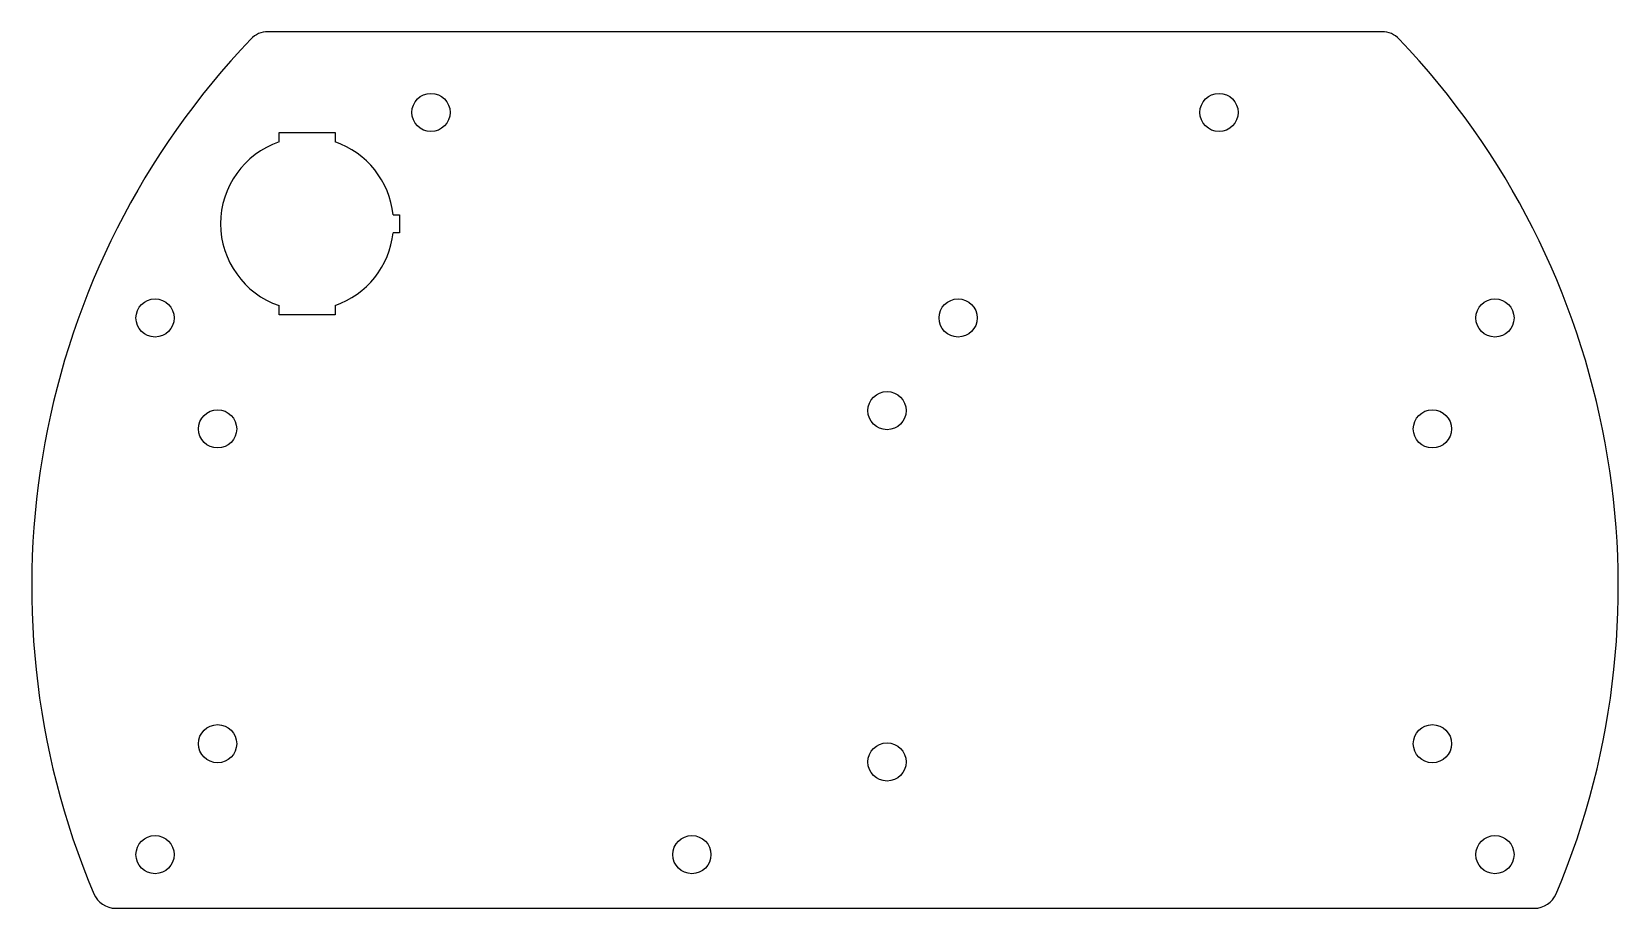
# Model space of a CAD drawing. Header units: millimetres. Extents: x -67 to 66, y -27 to 47.
import ezdxf

# ---------------------------------------------------------------- set-up
doc = ezdxf.new("R2010")
doc.units = ezdxf.units.MM
doc.layers.get('0').update_dxf_attribs({"linetype": 'CONTINUOUS'})

msp = doc.modelspace()

# ---------------------------------------------------------------- linework, layer by layer
for p, q in [((46.69, 46.5), (-46.69, 46.5)), ((-45.77, 38.05), (-41.07, 38.05)), ((-45.77, 37.26), (-45.77, 38.05)), ((-41.07, 38.05), (-41.07, 37.26)), ((-36.2, 31.15), (-35.67, 31.15)), ((-35.67, 31.15), (-35.67, 29.65)), ((-35.67, 29.65), (-36.2, 29.65)), ((-45.77, 22.75), (-45.77, 23.54)), ((-41.07, 22.75), (-45.77, 22.75)), ((-41.07, 23.54), (-41.07, 22.75)), ((-59.46, -27), (59.46, -27))]:
    msp.add_line(p, q)
for centre in [(-33.03, 39.73), (33.03, 39.73), (-56.16, 22.5), (11.16, 22.5), (56.16, 22.5), (5.2, 14.73), (-50.92, 13.2), (50.92, 13.2), (-50.92, -13.2), (50.92, -13.2), (5.2, -14.73), (-56.16, -22.5), (-11.16, -22.5), (56.16, -22.5)]:
    msp.add_circle(centre, 1.6)
for centre, radius, start, end in [((0, 0), 66.5, 136.376, 202.8051), ((-46.69, 44.5), 2, 90, 136.376), ((46.69, 44.5), 2, 43.624, 90), ((0, 0), 66.5, -22.8051, 43.624), ((-43.42, 30.4), 7.25, 108.9134, 251.0866), ((-43.42, 30.4), 7.25, 5.9378, 71.0866), ((-43.42, 30.4), 7.25, 288.9134, 354.0622), ((-59.46, -25), 2, 202.8051, 270), ((59.46, -25), 2, 270, 337.1949)]:
    msp.add_arc(centre, radius, start, end)

doc.saveas('drawing.dxf')
